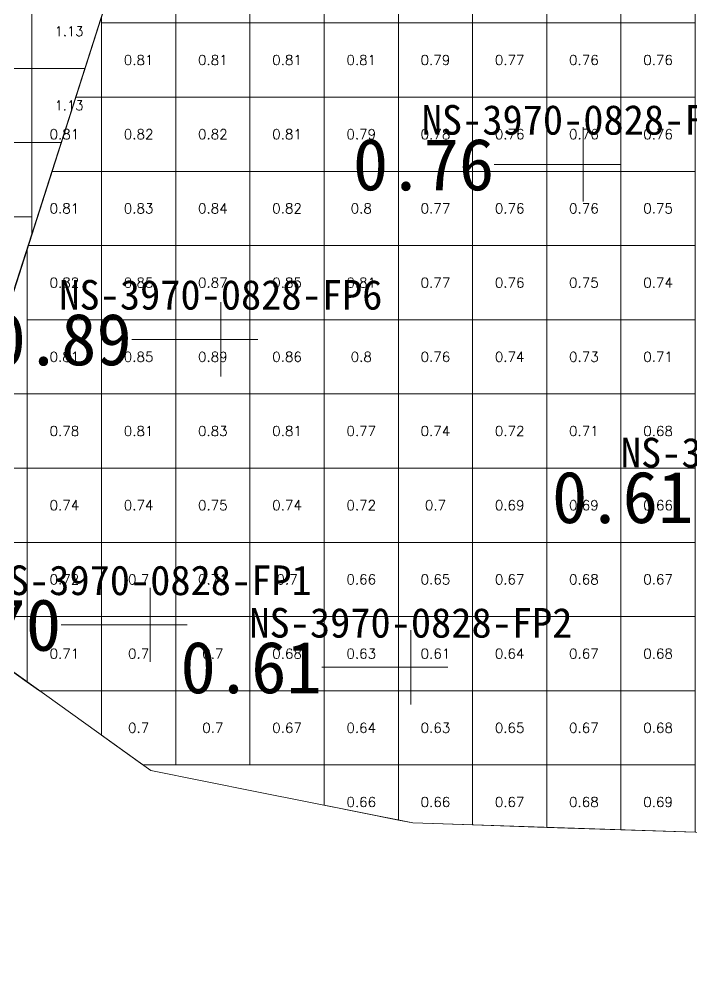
# Model space of a CAD drawing. Header units: inches. Extents: x 469759 to 470079, y 4349683 to 4349873.
# Drawn here: x 469979.03 to 469988.09, y 4349689.54 to 4349702.59 of the extents above; entities that cross this region are included whole.
import ezdxf
from ezdxf.enums import TextEntityAlignment as Align

# ---------------------------------------------------------------- set-up
doc = ezdxf.new("R2010")
doc.units = ezdxf.units.IN
doc.header["$MEASUREMENT"] = 0
for name, color, linetype, lineweight in [('0.500-1.000', 7, 'Continuous', 0), ('1.000-1.500', 7, 'Continuous', 0), ('孔口文字', 7, 'Continuous', 0), ('点', 7, 'Continuous', 0), ('爆区方格网', 7, 'Continuous', 0), ('线条', 7, 'Continuous', 0), ('钻孔', 7, 'Continuous', 0)]:
    doc.layers.add(name, color=color, linetype=linetype, lineweight=lineweight)
doc.styles.add('3dmine_textStyle_1', font='txt.shx', dxfattribs={"height": 1, "bigfont": 'gbcbig.shx'})
doc.styles.add('3dmine_textStyle_3', font='SimSun.ttf', dxfattribs={"height": 1})

msp = doc.modelspace()

# ---------------------------------------------------------------- hatches: boundary and pattern name
at = {"layer": '钻孔', "linetype": 'Continuous', "lineweight": 0, "true_color": 0x00ffff, "extrusion": (0, 1, 0)}
for points in [[(-469987.626, 3959.873), (-469986.626, 3959.873), (-469986.626, 3970.873), (-469987.626, 3970.873)], [(-469982.742, 3959.761), (-469981.742, 3959.761), (-469981.742, 3970.761), (-469982.742, 3970.761)], [(-469981.79, 3959.546), (-469980.79, 3959.546), (-469980.79, 3970.546), (-469981.79, 3970.546)], [(-469985.303, 3959.68), (-469984.303, 3959.68), (-469984.303, 3970.68), (-469985.303, 3970.68)]]:
    msp.add_hatch(color=4, dxfattribs=at).paths.add_polyline_path(points, flags=0)

# ---------------------------------------------------------------- linework, layer by layer
at = {"layer": '0.500-1.000', "color": 4, "linetype": 'Continuous', "lineweight": 0, "true_color": 0x00ffff}
for points in [[(469978.742, 4349698.281), (469980.154, 4349702.694), (469981.009, 4349705.366), (469982.742, 4349711.814), (469985.267, 4349707.116), (469988.107, 4349705.148), (469988.558, 4349704.836), (469990.942, 4349707.038), (469990.864, 4349707.283), (469990.139, 4349709.552), (469993.3, 4349711.78), (469995.933, 4349710.561), (469998.897, 4349709.188), (470000.187, 4349710.546), (470000.892, 4349711.288), (469997.67, 4349714.286), (469997.501, 4349716.07), (469997.307, 4349718.121), (469996.76, 4349719.232), (469994.803, 4349723.2), (469997.774, 4349724.997), (470000.469, 4349723.908), (470003.514, 4349725.713), (470004.352, 4349723.499)], [(470004.352, 4349723.499), (470004.962, 4349721.889), (470003.86, 4349716.394), (470003.86, 4349716.394), (470002.428, 4349709.248), (470001.607, 4349705.157), (470001.074, 4349702.498), (469999.86, 4349696.442), (469999.458, 4349694.437), (469995.59, 4349691.598), (469995.579, 4349691.59), (469992.567, 4349689.544), (469989.579, 4349691.59), (469988.142, 4349691.637), (469984.329, 4349691.764), (469982.226, 4349692.184), (469980.798, 4349692.47), (469978.133, 4349694.378)]]:
    msp.add_lwpolyline(points, dxfattribs=at)
at = {"layer": '1.000-1.500', "color": 5, "linetype": 'Continuous', "lineweight": 0, "true_color": 0x0000ff}
msp.add_lwpolyline([(469980.586, 4349704.045), (469978.742, 4349698.281), (469978.712, 4349698.088), (469978.134, 4349694.377), (469976.821, 4349695.198), (469975.507, 4349696.019), (469969.813, 4349695.41), (469969.727, 4349695.4), (469967.021, 4349693.208), (469967.03, 4349693.066), (469967.189, 4349690.675), (469963.589, 4349689.93), (469959.281, 4349692.782), (469961.312, 4349695.804), (469960.559, 4349696.43), (469955.176, 4349700.908), (469959.333, 4349701.779), (469963.489, 4349702.65), (469966.331, 4349703.2), (469966.61, 4349703.254), (469969.73, 4349703.858), (469971.924, 4349704.201), (469974.777, 4349704.646), (469980.586, 4349704.045)], dxfattribs=at)
at = {"layer": '点', "color": 138, "linetype": 'Continuous', "lineweight": 0, "true_color": 0x004c4c}
for points, elevation in [([(469986.626, 4349700.139), (469986.626, 4349701.139)], 3970.873), ([(469987.126, 4349700.639), (469986.126, 4349700.639)], 3970.873), ([(469981.742, 4349697.781), (469981.742, 4349698.781)], 3970.761), ([(469982.242, 4349698.281), (469981.242, 4349698.281)], 3970.761), ([(469980.79, 4349693.934), (469980.79, 4349694.934)], 3970.546), ([(469981.29, 4349694.434), (469980.29, 4349694.434)], 3970.546), ([(469984.303, 4349693.361), (469984.303, 4349694.361)], 3970.68), ([(469984.803, 4349693.861), (469983.803, 4349693.861)], 3970.68)]:
    msp.add_lwpolyline(points, dxfattribs=dict(at, elevation=elevation))
at = {"layer": '爆区方格网', "color": 4, "linetype": 'Continuous', "lineweight": 0, "true_color": 0x00ffff, "elevation": 3969.894}
for points in [[(469981.134, 4349702.545), (469980.134, 4349702.545), (469980.134, 4349702.633), (469980.154, 4349702.694), (469980.426, 4349703.545), (469981.134, 4349703.545), (469981.134, 4349702.545)], [(469982.134, 4349702.545), (469981.134, 4349702.545), (469981.134, 4349703.545), (469982.134, 4349703.545), (469982.134, 4349702.545)], [(469983.134, 4349702.545), (469982.134, 4349702.545), (469982.134, 4349703.545), (469983.134, 4349703.545), (469983.134, 4349702.545)], [(469984.134, 4349702.545), (469983.134, 4349702.545), (469983.134, 4349703.545), (469984.134, 4349703.545), (469984.134, 4349702.545)], [(469985.134, 4349702.545), (469984.134, 4349702.545), (469984.134, 4349703.545), (469985.134, 4349703.545), (469985.134, 4349702.545)], [(469986.134, 4349702.545), (469985.134, 4349702.545), (469985.134, 4349703.545), (469986.134, 4349703.545), (469986.134, 4349702.545)], [(469987.134, 4349702.545), (469986.134, 4349702.545), (469986.134, 4349703.545), (469987.134, 4349703.545), (469987.134, 4349702.545)], [(469988.134, 4349702.545), (469987.134, 4349702.545), (469987.134, 4349703.545), (469988.134, 4349703.545), (469988.134, 4349702.545)], [(469981.134, 4349701.545), (469980.134, 4349701.545), (469980.134, 4349702.545), (469981.134, 4349702.545), (469981.134, 4349701.545)], [(469982.134, 4349701.545), (469981.134, 4349701.545), (469981.134, 4349702.545), (469982.134, 4349702.545), (469982.134, 4349701.545)], [(469983.134, 4349701.545), (469982.134, 4349701.545), (469982.134, 4349702.545), (469983.134, 4349702.545), (469983.134, 4349701.545)], [(469984.134, 4349701.545), (469983.134, 4349701.545), (469983.134, 4349702.545), (469984.134, 4349702.545), (469984.134, 4349701.545)], [(469985.134, 4349701.545), (469984.134, 4349701.545), (469984.134, 4349702.545), (469985.134, 4349702.545), (469985.134, 4349701.545)], [(469986.134, 4349701.545), (469985.134, 4349701.545), (469985.134, 4349702.545), (469986.134, 4349702.545), (469986.134, 4349701.545)], [(469987.134, 4349701.545), (469986.134, 4349701.545), (469986.134, 4349702.545), (469987.134, 4349702.545), (469987.134, 4349701.545)], [(469988.134, 4349701.545), (469987.134, 4349701.545), (469987.134, 4349702.545), (469988.134, 4349702.545), (469988.134, 4349701.545)], [(469980.134, 4349700.545), (469979.466, 4349700.545), (469979.786, 4349701.545), (469980.134, 4349701.545), (469980.134, 4349700.545)], [(469981.134, 4349700.545), (469980.134, 4349700.545), (469980.134, 4349701.545), (469981.134, 4349701.545), (469981.134, 4349700.545)], [(469982.134, 4349700.545), (469981.134, 4349700.545), (469981.134, 4349701.545), (469982.134, 4349701.545), (469982.134, 4349700.545)], [(469983.134, 4349700.545), (469982.134, 4349700.545), (469982.134, 4349701.545), (469983.134, 4349701.545), (469983.134, 4349700.545)], [(469984.134, 4349700.545), (469983.134, 4349700.545), (469983.134, 4349701.545), (469984.134, 4349701.545), (469984.134, 4349700.545)], [(469985.134, 4349700.545), (469984.134, 4349700.545), (469984.134, 4349701.545), (469985.134, 4349701.545), (469985.134, 4349700.545)], [(469986.134, 4349700.545), (469985.134, 4349700.545), (469985.134, 4349701.545), (469986.134, 4349701.545), (469986.134, 4349700.545)], [(469987.134, 4349700.545), (469986.134, 4349700.545), (469986.134, 4349701.545), (469987.134, 4349701.545), (469987.134, 4349700.545)], [(469988.134, 4349700.545), (469987.134, 4349700.545), (469987.134, 4349701.545), (469988.134, 4349701.545), (469988.134, 4349700.545)], [(469980.134, 4349699.545), (469979.146, 4349699.545), (469979.466, 4349700.545), (469980.134, 4349700.545), (469980.134, 4349699.545)], [(469981.134, 4349699.545), (469980.134, 4349699.545), (469980.134, 4349700.545), (469981.134, 4349700.545), (469981.134, 4349699.545)], [(469982.134, 4349699.545), (469981.134, 4349699.545), (469981.134, 4349700.545), (469982.134, 4349700.545), (469982.134, 4349699.545)], [(469983.134, 4349699.545), (469982.134, 4349699.545), (469982.134, 4349700.545), (469983.134, 4349700.545), (469983.134, 4349699.545)], [(469984.134, 4349699.545), (469983.134, 4349699.545), (469983.134, 4349700.545), (469984.134, 4349700.545), (469984.134, 4349699.545)], [(469985.134, 4349699.545), (469984.134, 4349699.545), (469984.134, 4349700.545), (469985.134, 4349700.545), (469985.134, 4349699.545)], [(469986.134, 4349699.545), (469985.134, 4349699.545), (469985.134, 4349700.545), (469986.134, 4349700.545), (469986.134, 4349699.545)], [(469987.134, 4349699.545), (469986.134, 4349699.545), (469986.134, 4349700.545), (469987.134, 4349700.545), (469987.134, 4349699.545)], [(469988.134, 4349699.545), (469987.134, 4349699.545), (469987.134, 4349700.545), (469988.134, 4349700.545), (469988.134, 4349699.545)], [(469980.134, 4349698.545), (469979.134, 4349698.545), (469979.134, 4349699.507), (469979.146, 4349699.545), (469980.134, 4349699.545), (469980.134, 4349698.545)], [(469981.134, 4349698.545), (469980.134, 4349698.545), (469980.134, 4349699.545), (469981.134, 4349699.545), (469981.134, 4349698.545)], [(469982.134, 4349698.545), (469981.134, 4349698.545), (469981.134, 4349699.545), (469982.134, 4349699.545), (469982.134, 4349698.545)], [(469983.134, 4349698.545), (469982.134, 4349698.545), (469982.134, 4349699.545), (469983.134, 4349699.545), (469983.134, 4349698.545)], [(469984.134, 4349698.545), (469983.134, 4349698.545), (469983.134, 4349699.545), (469984.134, 4349699.545), (469984.134, 4349698.545)], [(469985.134, 4349698.545), (469984.134, 4349698.545), (469984.134, 4349699.545), (469985.134, 4349699.545), (469985.134, 4349698.545)], [(469986.134, 4349698.545), (469985.134, 4349698.545), (469985.134, 4349699.545), (469986.134, 4349699.545), (469986.134, 4349698.545)], [(469987.134, 4349698.545), (469986.134, 4349698.545), (469986.134, 4349699.545), (469987.134, 4349699.545), (469987.134, 4349698.545)], [(469988.134, 4349698.545), (469987.134, 4349698.545), (469987.134, 4349699.545), (469988.134, 4349699.545), (469988.134, 4349698.545)], [(469980.134, 4349697.545), (469979.134, 4349697.545), (469979.134, 4349698.545), (469980.134, 4349698.545), (469980.134, 4349697.545)], [(469981.134, 4349697.545), (469980.134, 4349697.545), (469980.134, 4349698.545), (469981.134, 4349698.545), (469981.134, 4349697.545)], [(469982.134, 4349697.545), (469981.134, 4349697.545), (469981.134, 4349698.545), (469982.134, 4349698.545), (469982.134, 4349697.545)], [(469983.134, 4349697.545), (469982.134, 4349697.545), (469982.134, 4349698.545), (469983.134, 4349698.545), (469983.134, 4349697.545)], [(469984.134, 4349697.545), (469983.134, 4349697.545), (469983.134, 4349698.545), (469984.134, 4349698.545), (469984.134, 4349697.545)], [(469985.134, 4349697.545), (469984.134, 4349697.545), (469984.134, 4349698.545), (469985.134, 4349698.545), (469985.134, 4349697.545)], [(469986.134, 4349697.545), (469985.134, 4349697.545), (469985.134, 4349698.545), (469986.134, 4349698.545), (469986.134, 4349697.545)], [(469987.134, 4349697.545), (469986.134, 4349697.545), (469986.134, 4349698.545), (469987.134, 4349698.545), (469987.134, 4349697.545)], [(469988.134, 4349697.545), (469987.134, 4349697.545), (469987.134, 4349698.545), (469988.134, 4349698.545), (469988.134, 4349697.545)], [(469979.134, 4349696.545), (469978.471, 4349696.545), (469978.547, 4349697.03), (469978.627, 4349697.545), (469979.134, 4349697.545), (469979.134, 4349696.545)], [(469980.134, 4349696.545), (469979.134, 4349696.545), (469979.134, 4349697.545), (469980.134, 4349697.545), (469980.134, 4349696.545)], [(469981.134, 4349696.545), (469980.134, 4349696.545), (469980.134, 4349697.545), (469981.134, 4349697.545), (469981.134, 4349696.545)], [(469982.134, 4349696.545), (469981.134, 4349696.545), (469981.134, 4349697.545), (469982.134, 4349697.545), (469982.134, 4349696.545)], [(469983.134, 4349696.545), (469982.134, 4349696.545), (469982.134, 4349697.545), (469983.134, 4349697.545), (469983.134, 4349696.545)], [(469984.134, 4349696.545), (469983.134, 4349696.545), (469983.134, 4349697.545), (469984.134, 4349697.545), (469984.134, 4349696.545)], [(469985.134, 4349696.545), (469984.134, 4349696.545), (469984.134, 4349697.545), (469985.134, 4349697.545), (469985.134, 4349696.545)], [(469986.134, 4349696.545), (469985.134, 4349696.545), (469985.134, 4349697.545), (469986.134, 4349697.545), (469986.134, 4349696.545)], [(469987.134, 4349696.545), (469986.134, 4349696.545), (469986.134, 4349697.545), (469987.134, 4349697.545), (469987.134, 4349696.545)], [(469988.134, 4349696.545), (469987.134, 4349696.545), (469987.134, 4349697.545), (469988.134, 4349697.545), (469988.134, 4349696.545)], [(469979.134, 4349695.545), (469978.315, 4349695.545), (469978.471, 4349696.545), (469979.134, 4349696.545), (469979.134, 4349695.545)], [(469980.134, 4349695.545), (469979.134, 4349695.545), (469979.134, 4349696.545), (469980.134, 4349696.545), (469980.134, 4349695.545)], [(469981.134, 4349695.545), (469980.134, 4349695.545), (469980.134, 4349696.545), (469981.134, 4349696.545), (469981.134, 4349695.545)], [(469982.134, 4349695.545), (469981.134, 4349695.545), (469981.134, 4349696.545), (469982.134, 4349696.545), (469982.134, 4349695.545)], [(469983.134, 4349695.545), (469982.134, 4349695.545), (469982.134, 4349696.545), (469983.134, 4349696.545), (469983.134, 4349695.545)], [(469984.134, 4349695.545), (469983.134, 4349695.545), (469983.134, 4349696.545), (469984.134, 4349696.545), (469984.134, 4349695.545)], [(469985.134, 4349695.545), (469984.134, 4349695.545), (469984.134, 4349696.545), (469985.134, 4349696.545), (469985.134, 4349695.545)], [(469986.134, 4349695.545), (469985.134, 4349695.545), (469985.134, 4349696.545), (469986.134, 4349696.545), (469986.134, 4349695.545)], [(469987.134, 4349695.545), (469986.134, 4349695.545), (469986.134, 4349696.545), (469987.134, 4349696.545), (469987.134, 4349695.545)], [(469988.134, 4349695.545), (469987.134, 4349695.545), (469987.134, 4349696.545), (469988.134, 4349696.545), (469988.134, 4349695.545)], [(469979.134, 4349694.545), (469978.159, 4349694.545), (469978.315, 4349695.545), (469979.134, 4349695.545), (469979.134, 4349694.545)], [(469980.134, 4349694.545), (469979.134, 4349694.545), (469979.134, 4349695.545), (469980.134, 4349695.545), (469980.134, 4349694.545)], [(469981.134, 4349694.545), (469980.134, 4349694.545), (469980.134, 4349695.545), (469981.134, 4349695.545), (469981.134, 4349694.545)], [(469982.134, 4349694.545), (469981.134, 4349694.545), (469981.134, 4349695.545), (469982.134, 4349695.545), (469982.134, 4349694.545)], [(469983.134, 4349694.545), (469982.134, 4349694.545), (469982.134, 4349695.545), (469983.134, 4349695.545), (469983.134, 4349694.545)], [(469984.134, 4349694.545), (469983.134, 4349694.545), (469983.134, 4349695.545), (469984.134, 4349695.545), (469984.134, 4349694.545)], [(469985.134, 4349694.545), (469984.134, 4349694.545), (469984.134, 4349695.545), (469985.134, 4349695.545), (469985.134, 4349694.545)], [(469986.134, 4349694.545), (469985.134, 4349694.545), (469985.134, 4349695.545), (469986.134, 4349695.545), (469986.134, 4349694.545)], [(469987.134, 4349694.545), (469986.134, 4349694.545), (469986.134, 4349695.545), (469987.134, 4349695.545), (469987.134, 4349694.545)], [(469988.134, 4349694.545), (469987.134, 4349694.545), (469987.134, 4349695.545), (469988.134, 4349695.545), (469988.134, 4349694.545)], [(469979.134, 4349693.661), (469978.134, 4349694.377), (469978.134, 4349694.384), (469978.159, 4349694.545), (469979.134, 4349694.545), (469979.134, 4349693.661)], [(469980.134, 4349693.545), (469979.297, 4349693.545), (469979.134, 4349693.661), (469979.134, 4349694.545), (469980.134, 4349694.545), (469980.134, 4349693.545)], [(469981.134, 4349693.545), (469980.134, 4349693.545), (469980.134, 4349694.545), (469981.134, 4349694.545), (469981.134, 4349693.545)], [(469982.134, 4349693.545), (469981.134, 4349693.545), (469981.134, 4349694.545), (469982.134, 4349694.545), (469982.134, 4349693.545)], [(469983.134, 4349693.545), (469982.134, 4349693.545), (469982.134, 4349694.545), (469983.134, 4349694.545), (469983.134, 4349693.545)], [(469984.134, 4349693.545), (469983.134, 4349693.545), (469983.134, 4349694.545), (469984.134, 4349694.545), (469984.134, 4349693.545)], [(469985.134, 4349693.545), (469984.134, 4349693.545), (469984.134, 4349694.545), (469985.134, 4349694.545), (469985.134, 4349693.545)], [(469986.134, 4349693.545), (469985.134, 4349693.545), (469985.134, 4349694.545), (469986.134, 4349694.545), (469986.134, 4349693.545)], [(469987.134, 4349693.545), (469986.134, 4349693.545), (469986.134, 4349694.545), (469987.134, 4349694.545), (469987.134, 4349693.545)], [(469988.134, 4349693.545), (469987.134, 4349693.545), (469987.134, 4349694.545), (469988.134, 4349694.545), (469988.134, 4349693.545)], [(469981.134, 4349692.545), (469980.693, 4349692.545), (469980.134, 4349692.945), (469980.134, 4349693.545), (469981.134, 4349693.545), (469981.134, 4349692.545)], [(469982.134, 4349692.545), (469981.134, 4349692.545), (469981.134, 4349693.545), (469982.134, 4349693.545), (469982.134, 4349692.545)], [(469983.134, 4349692.545), (469982.134, 4349692.545), (469982.134, 4349693.545), (469983.134, 4349693.545), (469983.134, 4349692.545)], [(469984.134, 4349692.545), (469983.134, 4349692.545), (469983.134, 4349693.545), (469984.134, 4349693.545), (469984.134, 4349692.545)], [(469985.134, 4349692.545), (469984.134, 4349692.545), (469984.134, 4349693.545), (469985.134, 4349693.545), (469985.134, 4349692.545)], [(469986.134, 4349692.545), (469985.134, 4349692.545), (469985.134, 4349693.545), (469986.134, 4349693.545), (469986.134, 4349692.545)], [(469987.134, 4349692.545), (469986.134, 4349692.545), (469986.134, 4349693.545), (469987.134, 4349693.545), (469987.134, 4349692.545)], [(469988.134, 4349692.545), (469987.134, 4349692.545), (469987.134, 4349693.545), (469988.134, 4349693.545), (469988.134, 4349692.545)], [(469984.134, 4349691.803), (469983.134, 4349692.003), (469983.134, 4349692.545), (469984.134, 4349692.545), (469984.134, 4349691.803)], [(469985.134, 4349691.737), (469984.329, 4349691.764), (469984.134, 4349691.803), (469984.134, 4349692.545), (469985.134, 4349692.545), (469985.134, 4349691.737)], [(469986.134, 4349691.704), (469985.134, 4349691.737), (469985.134, 4349692.545), (469986.134, 4349692.545), (469986.134, 4349691.704)], [(469987.134, 4349691.671), (469986.134, 4349691.704), (469986.134, 4349692.545), (469987.134, 4349692.545), (469987.134, 4349691.671)], [(469988.134, 4349691.638), (469987.134, 4349691.671), (469987.134, 4349692.545), (469988.134, 4349692.545), (469988.134, 4349691.638)]]:
    msp.add_lwpolyline(points, dxfattribs=at)
at = {"layer": '爆区方格网', "color": 5, "linetype": 'Continuous', "lineweight": 0, "true_color": 0x0000ff, "elevation": 3969.867}
for points in [[(469979.197, 4349701.933), (469978.197, 4349701.933), (469978.197, 4349702.933), (469979.197, 4349702.933), (469979.197, 4349701.933)], [(469980.197, 4349702.829), (469979.91, 4349701.933), (469979.197, 4349701.933), (469979.197, 4349702.933), (469980.197, 4349702.933), (469980.197, 4349702.829)], [(469979.197, 4349700.933), (469978.197, 4349700.933), (469978.197, 4349701.933), (469979.197, 4349701.933), (469979.197, 4349700.933)], [(469979.59, 4349700.933), (469979.197, 4349700.933), (469979.197, 4349701.933), (469979.91, 4349701.933), (469979.59, 4349700.933)], [(469979.197, 4349699.933), (469978.197, 4349699.933), (469978.197, 4349700.933), (469979.197, 4349700.933), (469979.197, 4349699.933)], [(469979.197, 4349699.704), (469978.95, 4349698.933), (469978.197, 4349698.933), (469978.197, 4349699.933), (469979.197, 4349699.933), (469979.197, 4349699.704)]]:
    msp.add_lwpolyline(points, dxfattribs=at)
at = {"layer": '线条', "color": 138, "linetype": 'Continuous', "lineweight": 0, "true_color": 0x004c4c}
for points, elevation in [([(469986.626, 4349700.639), (469986.626, 4349700.639), (469986.626, 4349700.639)], 3970.873), ([(469981.742, 4349698.281), (469981.742, 4349698.281), (469981.742, 4349698.281)], 3970.761), ([(469980.79, 4349694.434), (469980.79, 4349694.434), (469980.79, 4349694.434)], 3970.546), ([(469984.303, 4349693.861), (469984.303, 4349693.861), (469984.303, 4349693.861)], 3970.68)]:
    msp.add_lwpolyline(points, dxfattribs=dict(at, elevation=elevation))
at = {"layer": '钻孔', "color": 4, "linetype": 'Continuous', "lineweight": 0, "true_color": 0x00ffff}
for points, elevation in [([(469986.626, 4349700.639), (469985.426, 4349700.639)], 3970.873), ([(469986.626, 4349700.639), (469985.426, 4349700.639)], 3959.873), ([(469981.742, 4349698.281), (469980.542, 4349698.281)], 3970.761), ([(469981.742, 4349698.281), (469980.542, 4349698.281)], 3959.761), ([(469980.79, 4349694.434), (469979.59, 4349694.434)], 3970.546), ([(469980.79, 4349694.434), (469979.59, 4349694.434)], 3959.546), ([(469984.303, 4349693.861), (469983.103, 4349693.861)], 3970.68), ([(469984.303, 4349693.861), (469983.103, 4349693.861)], 3959.68)]:
    msp.add_lwpolyline(points, dxfattribs=dict(at, elevation=elevation))

# ---------------------------------------------------------------- texts
at = {"color": 5, "linetype": 'Continuous', "lineweight": 0, "true_color": 0x0000ff, "style": '3dmine_textStyle_1'}
for p in [(469979.697, 4349702.433, 3969.867), (469979.697, 4349701.433, 3969.867)]:
    msp.add_text('1.13', height=0.13, dxfattribs=at).set_placement(p, align=Align.MIDDLE_CENTER)
at = {"color": 4, "linetype": 'Continuous', "lineweight": 0, "true_color": 0x00ffff, "style": '3dmine_textStyle_1'}
for s, p in [('0.81', (469980.634, 4349702.045, 3969.894)), ('0.81', (469981.634, 4349702.045, 3969.894)), ('0.81', (469982.634, 4349702.045, 3969.894)), ('0.81', (469983.634, 4349702.045, 3969.894)), ('0.79', (469984.634, 4349702.045, 3969.894)), ('0.77', (469985.634, 4349702.045, 3969.894)), ('0.76', (469986.634, 4349702.045, 3969.894)), ('0.76', (469987.634, 4349702.045, 3969.894)), ('0.81', (469979.634, 4349701.045, 3969.894)), ('0.82', (469980.634, 4349701.045, 3969.894)), ('0.82', (469981.634, 4349701.045, 3969.894)), ('0.81', (469982.634, 4349701.045, 3969.894)), ('0.79', (469983.634, 4349701.045, 3969.894)), ('0.78', (469984.634, 4349701.045, 3969.894)), ('0.76', (469985.634, 4349701.045, 3969.894)), ('0.76', (469986.634, 4349701.045, 3969.894)), ('0.76', (469987.634, 4349701.045, 3969.894)), ('0.81', (469979.634, 4349700.045, 3969.894)), ('0.83', (469980.634, 4349700.045, 3969.894)), ('0.84', (469981.634, 4349700.045, 3969.894)), ('0.82', (469982.634, 4349700.045, 3969.894)), ('0.8', (469983.634, 4349700.045, 3969.894)), ('0.77', (469984.634, 4349700.045, 3969.894)), ('0.76', (469985.634, 4349700.045, 3969.894)), ('0.76', (469986.634, 4349700.045, 3969.894)), ('0.75', (469987.634, 4349700.045, 3969.894)), ('0.82', (469979.634, 4349699.045, 3969.894)), ('0.85', (469980.634, 4349699.045, 3969.894)), ('0.87', (469981.634, 4349699.045, 3969.894)), ('0.85', (469982.634, 4349699.045, 3969.894)), ('0.81', (469983.634, 4349699.045, 3969.894)), ('0.77', (469984.634, 4349699.045, 3969.894)), ('0.76', (469985.634, 4349699.045, 3969.894)), ('0.75', (469986.634, 4349699.045, 3969.894)), ('0.74', (469987.634, 4349699.045, 3969.894)), ('0.81', (469979.634, 4349698.045, 3969.894)), ('0.85', (469980.634, 4349698.045, 3969.894)), ('0.89', (469981.634, 4349698.045, 3969.894)), ('0.86', (469982.634, 4349698.045, 3969.894)), ('0.8', (469983.634, 4349698.045, 3969.894)), ('0.76', (469984.634, 4349698.045, 3969.894)), ('0.74', (469985.634, 4349698.045, 3969.894)), ('0.73', (469986.634, 4349698.045, 3969.894)), ('0.71', (469987.634, 4349698.045, 3969.894)), ('0.78', (469979.634, 4349697.045, 3969.894)), ('0.81', (469980.634, 4349697.045, 3969.894)), ('0.83', (469981.634, 4349697.045, 3969.894)), ('0.81', (469982.634, 4349697.045, 3969.894)), ('0.77', (469983.634, 4349697.045, 3969.894)), ('0.74', (469984.634, 4349697.045, 3969.894)), ('0.72', (469985.634, 4349697.045, 3969.894)), ('0.71', (469986.634, 4349697.045, 3969.894)), ('0.68', (469987.634, 4349697.045, 3969.894)), ('0.74', (469979.634, 4349696.045, 3969.894)), ('0.74', (469980.634, 4349696.045, 3969.894)), ('0.75', (469981.634, 4349696.045, 3969.894)), ('0.74', (469982.634, 4349696.045, 3969.894)), ('0.72', (469983.634, 4349696.045, 3969.894)), ('0.7', (469984.634, 4349696.045, 3969.894)), ('0.69', (469985.634, 4349696.045, 3969.894)), ('0.69', (469986.634, 4349696.045, 3969.894)), ('0.66', (469987.634, 4349696.045, 3969.894)), ('0.72', (469979.634, 4349695.045, 3969.894)), ('0.7', (469980.634, 4349695.045, 3969.894)), ('0.71', (469981.634, 4349695.045, 3969.894)), ('0.7', (469982.634, 4349695.045, 3969.894)), ('0.66', (469983.634, 4349695.045, 3969.894)), ('0.65', (469984.634, 4349695.045, 3969.894)), ('0.67', (469985.634, 4349695.045, 3969.894)), ('0.68', (469986.634, 4349695.045, 3969.894)), ('0.67', (469987.634, 4349695.045, 3969.894)), ('0.71', (469979.634, 4349694.045, 3969.894)), ('0.7', (469980.634, 4349694.045, 3969.894)), ('0.7', (469981.634, 4349694.045, 3969.894)), ('0.68', (469982.634, 4349694.045, 3969.894)), ('0.63', (469983.634, 4349694.045, 3969.894)), ('0.61', (469984.634, 4349694.045, 3969.894)), ('0.64', (469985.634, 4349694.045, 3969.894)), ('0.67', (469986.634, 4349694.045, 3969.894)), ('0.68', (469987.634, 4349694.045, 3969.894)), ('0.7', (469980.634, 4349693.045, 3969.894)), ('0.7', (469981.634, 4349693.045, 3969.894)), ('0.67', (469982.634, 4349693.045, 3969.894)), ('0.64', (469983.634, 4349693.045, 3969.894)), ('0.63', (469984.634, 4349693.045, 3969.894)), ('0.65', (469985.634, 4349693.045, 3969.894)), ('0.67', (469986.634, 4349693.045, 3969.894)), ('0.68', (469987.634, 4349693.045, 3969.894)), ('0.66', (469983.634, 4349692.045, 3969.894)), ('0.66', (469984.634, 4349692.045, 3969.894)), ('0.67', (469985.634, 4349692.045, 3969.894)), ('0.68', (469986.634, 4349692.045, 3969.894)), ('0.69', (469987.634, 4349692.045, 3969.894))]:
    msp.add_text(s, height=0.1333, dxfattribs=at).set_placement(p, align=Align.MIDDLE_CENTER)
at = {"layer": '孔口文字', "color": 138, "linetype": 'Continuous', "lineweight": 0, "true_color": 0x004c4c, "style": '3dmine_textStyle_3'}
for s, p in [('NS-3970-0828-FP7', (469986.626, 4349701.039, 3970.873)), ('NS-3970-0828-FP6', (469981.742, 4349698.681, 3970.761)), ('NS-3970-0828-FP5', (469989.309, 4349696.554, 3970.88)), ('NS-3970-0828-FP1', (469980.79, 4349694.834, 3970.546)), ('NS-3970-0828-FP2', (469984.303, 4349694.261, 3970.68))]:
    msp.add_text(s, height=0.4, dxfattribs=at).set_placement(p, align=Align.CENTER)
at = {"layer": '钻孔', "color": 4, "linetype": 'Continuous', "lineweight": 0, "true_color": 0x00ffff, "style": '3dmine_textStyle_3'}
for s, p in [('0.76', (469985.426, 4349700.639, 3970.873)), ('0.89', (469980.542, 4349698.281, 3970.761)), ('0.61', (469988.109, 4349696.154, 3970.88)), ('0.70', (469979.59, 4349694.434, 3970.546)), ('0.61', (469983.103, 4349693.861, 3970.68))]:
    msp.add_text(s, height=0.7, dxfattribs=at).set_placement(p, align=Align.MIDDLE_RIGHT)

doc.saveas('drawing.dxf')
